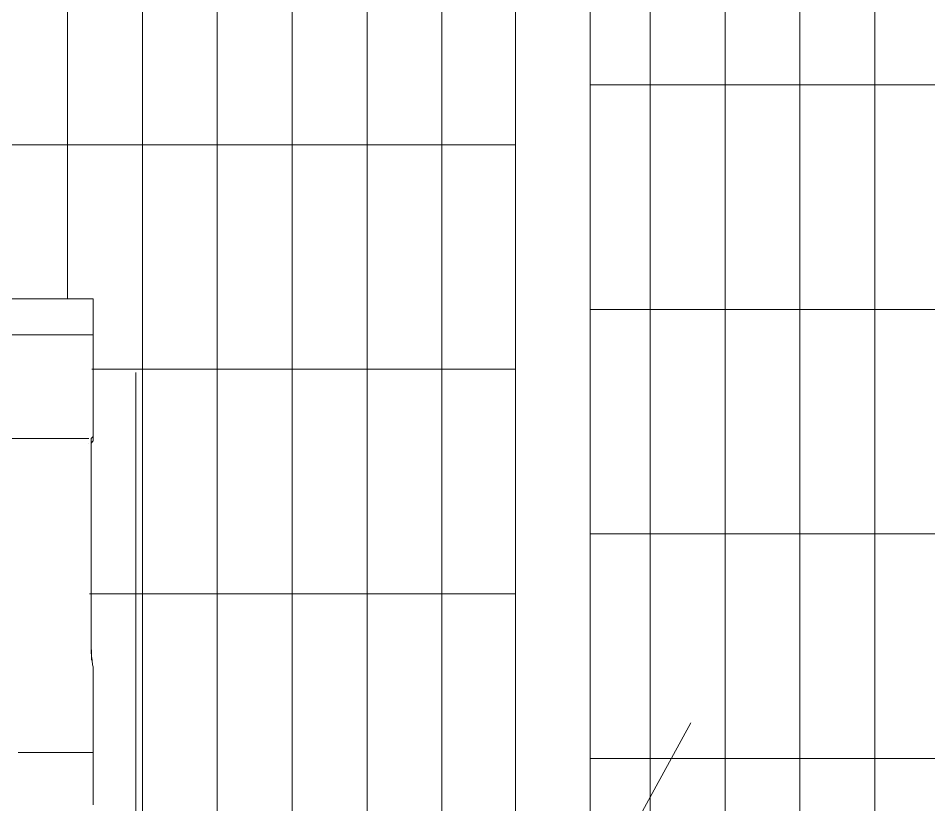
# Model space of a CAD drawing. Header units: millimetres. Extents: x -33493 to 146110, y 17338 to 47807.
# Drawn here: x 6742 to 7350, y 38377 to 38903 of the extents above; entities that cross this region are included whole.
import ezdxf

# ---------------------------------------------------------------- set-up
doc = ezdxf.new("R2010")
doc.units = ezdxf.units.MM
doc.linetypes.add('Dash', pattern=[952.5, 476.25, -476.25])
doc.linetypes.add('IDA - Grid Line', pattern=[2100, 1200, -300, 300, -300])
for name, color, linetype, lineweight in [('0-1', 7, 'Continuous', 5), ('A-_GENM----_H', 7, 'Dash', 9), ('C-_SITE----_E', 7, 'Continuous', 9)]:
    doc.layers.add(name, color=color, linetype=linetype, lineweight=lineweight)
for name, color, linetype, lineweight, true_color in [('A-_DOOR----_E-1', 6, 'Continuous', 9, 0xff00ff), ('C-_SITE----_E-1', 6, 'Continuous', 9, 0xff00ff), ('M-_EQPT----_E-1', 6, 'Continuous', 9, 0xff00ff), ('S-_ANOTGRID_E-1', 9, 'IDA - Grid Line', 9, 0x808080)]:
    doc.layers.add(name, color=color, linetype=linetype, lineweight=lineweight, true_color=true_color)

# ---------------------------------------------------------------- blocks, each defined once
blk = doc.blocks.new('1599_DB_A_BLK2_ISS_ACMV_R21 23 1228_rvt-1-DOOR _ WINDOW SCHEDULE - ELEVATION 3 Copy 1')
at = {"layer": 'M-_EQPT----_E-1', "color": 8}
for p, q in [((6422.2, 38715), (6792.2, 38715)), ((6792.2, 38691), (6792.2, 38715)), ((6792.2, 38691), (6422.2, 38691)), ((6422.2, 38621.66), (6789.46, 38621.66)), ((6791.03, 38621.66), (6792.21, 38623.17)), ((6791.03, 38482.14), (6791.03, 38621.66)), ((6789.46, 38618.66), (6789.46, 38618.66)), ((6791.03, 38618.66), (6792.21, 38620.17)), ((6791.03, 38479.14), (6791.03, 38618.66)), ((6742.2, 38412), (6792.2, 38412)), ((6792.2, 38412), (6792.2, 38377))]:
    blk.add_line(p, q, dxfattribs=at)
at = {"layer": 'M-_EQPT----_E-1', "color": 8, "flags": 128}
for points in [[(6791.03, 38482.14), (6791.09, 38479.25), (6791.26, 38476.36), (6791.55, 38473.48), (6791.95, 38470.62), (6792.2, 38469.18)], [(6791.03, 38479.14), (6791.09, 38476.25), (6791.24, 38473.72)]]:
    blk.add_lwpolyline(points, dxfattribs=at)
at = {"layer": 'M-_EQPT----_E-1', "color": 8}
blk.add_open_spline([(6792.2, 38627.51), (6792.2, 38625.61), (6792.2, 38623), (6792.2, 38623), (6792.2, 38626.91), (6792.2, 38634.42), (6792.2, 38645.08), (6792.2, 38658.32), (6792.2, 38673.69), (6792.2, 38685.03), (6792.2, 38691)], degree=3, dxfattribs=at)
for points, knots in [([(6792.2, 38624.51), (6792.2, 38622.61), (6792.2, 38620), (6792.2, 38620), (6792.2, 38623.13), (6792.2, 38626.14), (6792.2, 38627.1)], [-0.6153846, -0.6153846, -0.6153846, -0.6153846, -0.5384615, -0.4615385, -0.3846154, -0.3535892, -0.3535892, -0.3535892, -0.3535892]), ([(6792.2, 38412), (6792.2, 38413.56), (6792.2, 38416.57), (6792.2, 38422.2), (6792.2, 38427.01), (6792.2, 38431.4), (6792.2, 38435.15), (6792.2, 38438.01), (6792.2, 38440.95), (6792.2, 38444.01), (6792.2, 38446.58), (6792.2, 38448.63), (6792.2, 38450.14), (6792.2, 38451.67), (6792.2, 38453.8), (6792.2, 38456.49), (6792.2, 38459.05), (6792.2, 38460.67), (6792.2, 38461.54), (6792.2, 38462.15), (6792.2, 38462.75), (6792.2, 38463.56), (6792.2, 38465), (6792.2, 38466.95), (6792.2, 38468.7), (6792.2, 38469.18), (6792.2, 38469.18)], [-1, -1, -1, -1, -0.9166667, -0.875, -0.8333333, -0.7916667, -0.7708333, -0.75, -0.7291667, -0.7083333, -0.6875, -0.6770833, -0.6666667, -0.65625, -0.6458333, -0.625, -0.6041667, -0.59375, -0.5885417, -0.5833333, -0.578125, -0.5729167, -0.5625, -0.5416667, -0.5208333, -0.5, -0.5, -0.5, -0.5])]:
    blk.add_open_spline(points, degree=3, knots=knots, dxfattribs=at)
blk = doc.blocks.new('BRC FENCE - BRC FENCE-6055382-DOOR _ WINDOW SCHEDULE - ELEVATION 3 Copy 1')
at = {"layer": 'C-_SITE----_E'}
h = blk.add_hatch(dxfattribs=at)
h.set_pattern_fill('FP_1', color=256, style=0, pattern_type=2)
h.set_pattern_definition([(0, (7725.12, 38217.9), (0, 150), []), (90, (7725.125, 38217.9), (-50, 3e-15), [])])
h.paths.add_polyline_path([(5746.69, 37865), (6052.31, 37865), (6052.2, 38469.18), (6054.94, 38482.14), (6053.54, 38621.66), (6052.2, 38628.23), (6052.2, 38715), (6792.2, 38715), (6790.86, 38621.66), (6789.46, 38618.66), (6790.09, 38479.14), (6792.2, 38461.75), (6792.31, 37865), (6802.97, 37865), (6810.12, 37872.76), (6810.12, 37881.99), (6913.11, 37935), (6942.98, 37935), (6942.98, 37920.53), (6849.98, 37872.66), (6851.3, 37865), (7043.26, 37865), (7043.26, 37878.5), (7058.26, 37878.5), (7074.27, 37891.93), (7074.27, 39250.7), (5746.69, 39246.13), (5746.69, 38321.9), (5770.71, 38307.74), (5770.18, 38250), (5746.69, 38250), (5746.69, 37897.25)])
h.paths.add_polyline_path([(9432.38, 37865), (9703.56, 37865), (9703.56, 39259.75), (8224.28, 39253.2), (8224.28, 38712), (8792.2, 38712), (8792.2, 38624.51), (8789.46, 38618.66), (8789.46, 38479.14), (8792.2, 38459.15), (8792.31, 37865), (9314.61, 37865)])
blk = doc.blocks.new('GATE - 1200L x 2200H - B3-MG01 2-5368641-DOOR _ WINDOW SCHEDULE - ELEVATION 3 Copy 1')
at = {"layer": 'A-_DOOR----_E-1'}
h = blk.add_hatch(dxfattribs=at)
h.set_pattern_fill('FP_3', color=256, style=0, pattern_type=2)
h.set_pattern_definition([(180, (9514.28, 37357.9), (2e-14, 150), []), (90, (9514.276, 37357.897), (50, -3e-15), [])])
h.paths.add_polyline_path([(7430.27, 37865), (7568.15, 37865), (7568.15, 37878.5), (7583.15, 37878.5), (7599.28, 37892.03), (7599.28, 39217.89), (7214.57, 39217.9), (7236.02, 39180.72), (7236.02, 39128.72), (7124.28, 39128.72), (7124.28, 38290.15), (7200.64, 38291.5), (7322.87, 38287.84), (7323.57, 38287.05), (7329.35, 38286.33), (7343.91, 38255.01), (7337.77, 38255.01), (7339.19, 38249.72), (7342.56, 38250.81), (7343.92, 38246.52), (7345.41, 38246.52), (7343.9, 38187.9), (7323.76, 38186.5), (7325.23, 38186), (7345.64, 38186), (7343.91, 37942.34), (7339.15, 37940.72), (7341.93, 37941.26), (7345.43, 37942), (7349.85, 37942), (7350.76, 37901.58), (7378.26, 37878.5), (7393.26, 37878.5), (7393.26, 37865)])
h.paths.add_polyline_path([(7261.25, 37878.5), (7238.26, 37880.09), (7238.99, 37878.5), (7257.46, 37878.5)])
h.paths.add_polyline_path([(7175.28, 37878.5), (7198.31, 37880.09), (7197.53, 37879.5), (7179.06, 37878.59)])
h.paths.add_polyline_path([(7327.07, 37888.5), (7327.07, 37889.35), (7326.76, 37888.5)])
h.paths.add_polyline_path([(7320.03, 37924.5), (7322.08, 37931), (7319.89, 37931.68), (7317.03, 37931.23), (7315.52, 37931.89), (7313.95, 37930.91), (7319.89, 37924.64)])
h.paths.add_polyline_path([(7251.33, 37924.5), (7248.83, 37931), (7255.25, 37931), (7255.17, 37933.5), (7247.99, 37933.5), (7246.81, 37935.75), (7245.21, 37930.05), (7250.86, 37924.92)])
h.paths.add_polyline_path([(7131.88, 37931), (7135.43, 37932.4), (7132.85, 37932.25), (7132.17, 37931.37)])
h.paths.add_polyline_path([(7131.7, 37924.5), (7130.81, 37931.49), (7129.16, 37930.76), (7130.91, 37926.44)])
h.paths.add_polyline_path([(7304.83, 37924.5), (7306.59, 37931.89), (7304.67, 37929.98)])
h.paths.add_polyline_path([(7185.2, 37924.5), (7192.35, 37931), (7188.95, 37936.64), (7187.7, 37933.5), (7181.27, 37934.13), (7181.68, 37931), (7188.54, 37930.84), (7185.66, 37925.38)])
h.paths.add_polyline_path([(7170.21, 37931), (7181.27, 37931), (7177.81, 37936.61), (7176.47, 37933.5), (7170.21, 37934.13), (7170.11, 37931.94)])
h.paths.add_polyline_path([(7159.16, 37931), (7155.37, 37935.02), (7155.02, 37933.5), (7150.97, 37933.5), (7150.97, 37931), (7158.01, 37931)])
h.paths.add_polyline_path([(7163.6, 37931), (7169.77, 37931.77), (7166.72, 37937.03), (7165.28, 37933.5), (7159.16, 37934.14), (7159.61, 37931), (7162.85, 37931)])
h.paths.add_polyline_path([(7304.65, 37931), (7301.97, 37932.8), (7301.97, 37931), (7303.68, 37931)])
h.paths.add_polyline_path([(7266.32, 37931), (7266.23, 37933.5), (7259.14, 37933.5), (7257.46, 37934.92), (7257.16, 37931), (7266.23, 37931)])
h.paths.add_polyline_path([(7277.37, 37931), (7275.91, 37933.5), (7270.31, 37933.5), (7269.01, 37935.68), (7268.28, 37931), (7277.28, 37931)])
h.paths.add_polyline_path([(7287.05, 37931), (7290.01, 37931.67), (7292.41, 37936.83), (7292.06, 37943.81), (7293.1, 37973.4), (7289.07, 37971), (7290.46, 37970.48), (7289.45, 37933.5), (7281.15, 37935.02), (7280, 37935.44), (7278.51, 37931), (7285.62, 37931)])
h.paths.add_polyline_path([(7192.35, 37931), (7194.37, 37931.58), (7193.81, 37933.5), (7192.35, 37934.13), (7192.12, 37933.5)])
h.paths.add_polyline_path([(7242.71, 37931), (7244.17, 37931), (7242.71, 37933.5), (7242.16, 37932.83), (7242.16, 37931)])
h.paths.add_polyline_path([(7147.08, 37931), (7150.97, 37931), (7149.27, 37933.5), (7146.52, 37935.02), (7146.06, 37943.81), (7147.08, 37971), (7143.42, 37974.05), (7144.46, 37972.06), (7145.27, 37933.5), (7146.98, 37931)])
h.paths.add_polyline_path([(7154.76, 37968.67), (7154.76, 37968.75), (7150.97, 37969.43)])
h.paths.add_polyline_path([(7298.74, 37980.54), (7299.21, 37981.44), (7298.86, 37981.03)])
h.paths.add_polyline_path([(7139.87, 38152.1), (7146.06, 38160.36), (7144.46, 38157.39), (7140.41, 38152.79)])
h.paths.add_polyline_path([(7296.65, 38152.1), (7292.06, 38160.36), (7290.46, 38158.44), (7295.11, 38153.77), (7296.02, 38152.79)])
h.paths.add_polyline_path([(7285.98, 38160.41), (7281.51, 38161.45), (7280.05, 38186.5), (7281.51, 38186), (7281.51, 38161.3), (7285.86, 38160.44)])
h.paths.add_polyline_path([(7150.54, 38160.41), (7155.73, 38161.45), (7156.62, 38186), (7154.8, 38186), (7153.33, 38161.05), (7150.66, 38160.46)])
h.paths.add_polyline_path([(7192.43, 38186), (7198.3, 38186.38), (7203.52, 38186), (7212.31, 38186), (7191.31, 38186)])
h.paths.add_polyline_path([(7312.23, 38186), (7310.03, 38186.5), (7310.03, 38186)])
h.paths.add_polyline_path([(7124.28, 38187.14), (7153.27, 38187.4), (7124.28, 38187.4)])
h.paths.add_polyline_path([(7124.28, 39195.02), (7137.48, 39217.9), (7124.28, 39217.9), (7124.28, 39200.97)])
for p, q in [((7074.28, 37891.94), (7074.28, 39265.31)), ((7124.28, 39128.72), (7124.28, 38289.94))]:
    blk.add_line(p, q, dxfattribs=at)
at = {"layer": 'A-_GENM----_H'}
blk.add_line((7648.94, 39267.29), (7112.15, 38287.05), dxfattribs=at)

msp = doc.modelspace()

# ---------------------------------------------------------------- linework, layer by layer
at = {"layer": 'S-_ANOTGRID_E-1'}
msp.add_line((6820.71, 17965.84), (6820.71, 46399.02), dxfattribs=at)

# ---------------------------------------------------------------- block references
at = {"layer": '0-1'}
msp.add_blockref('1599_DB_A_BLK2_ISS_ACMV_R21 23 1228_rvt-1-DOOR _ WINDOW SCHEDULE - ELEVATION 3 Copy 1', (0, 0), dxfattribs=at)
at = {"layer": 'A-_DOOR----_E-1'}
msp.add_blockref('GATE - 1200L x 2200H - B3-MG01 2-5368641-DOOR _ WINDOW SCHEDULE - ELEVATION 3 Copy 1', (0, 0), dxfattribs=at)
at = {"layer": 'C-_SITE----_E-1'}
msp.add_blockref('BRC FENCE - BRC FENCE-6055382-DOOR _ WINDOW SCHEDULE - ELEVATION 3 Copy 1', (0, 0), dxfattribs=at)

doc.saveas('drawing.dxf')
